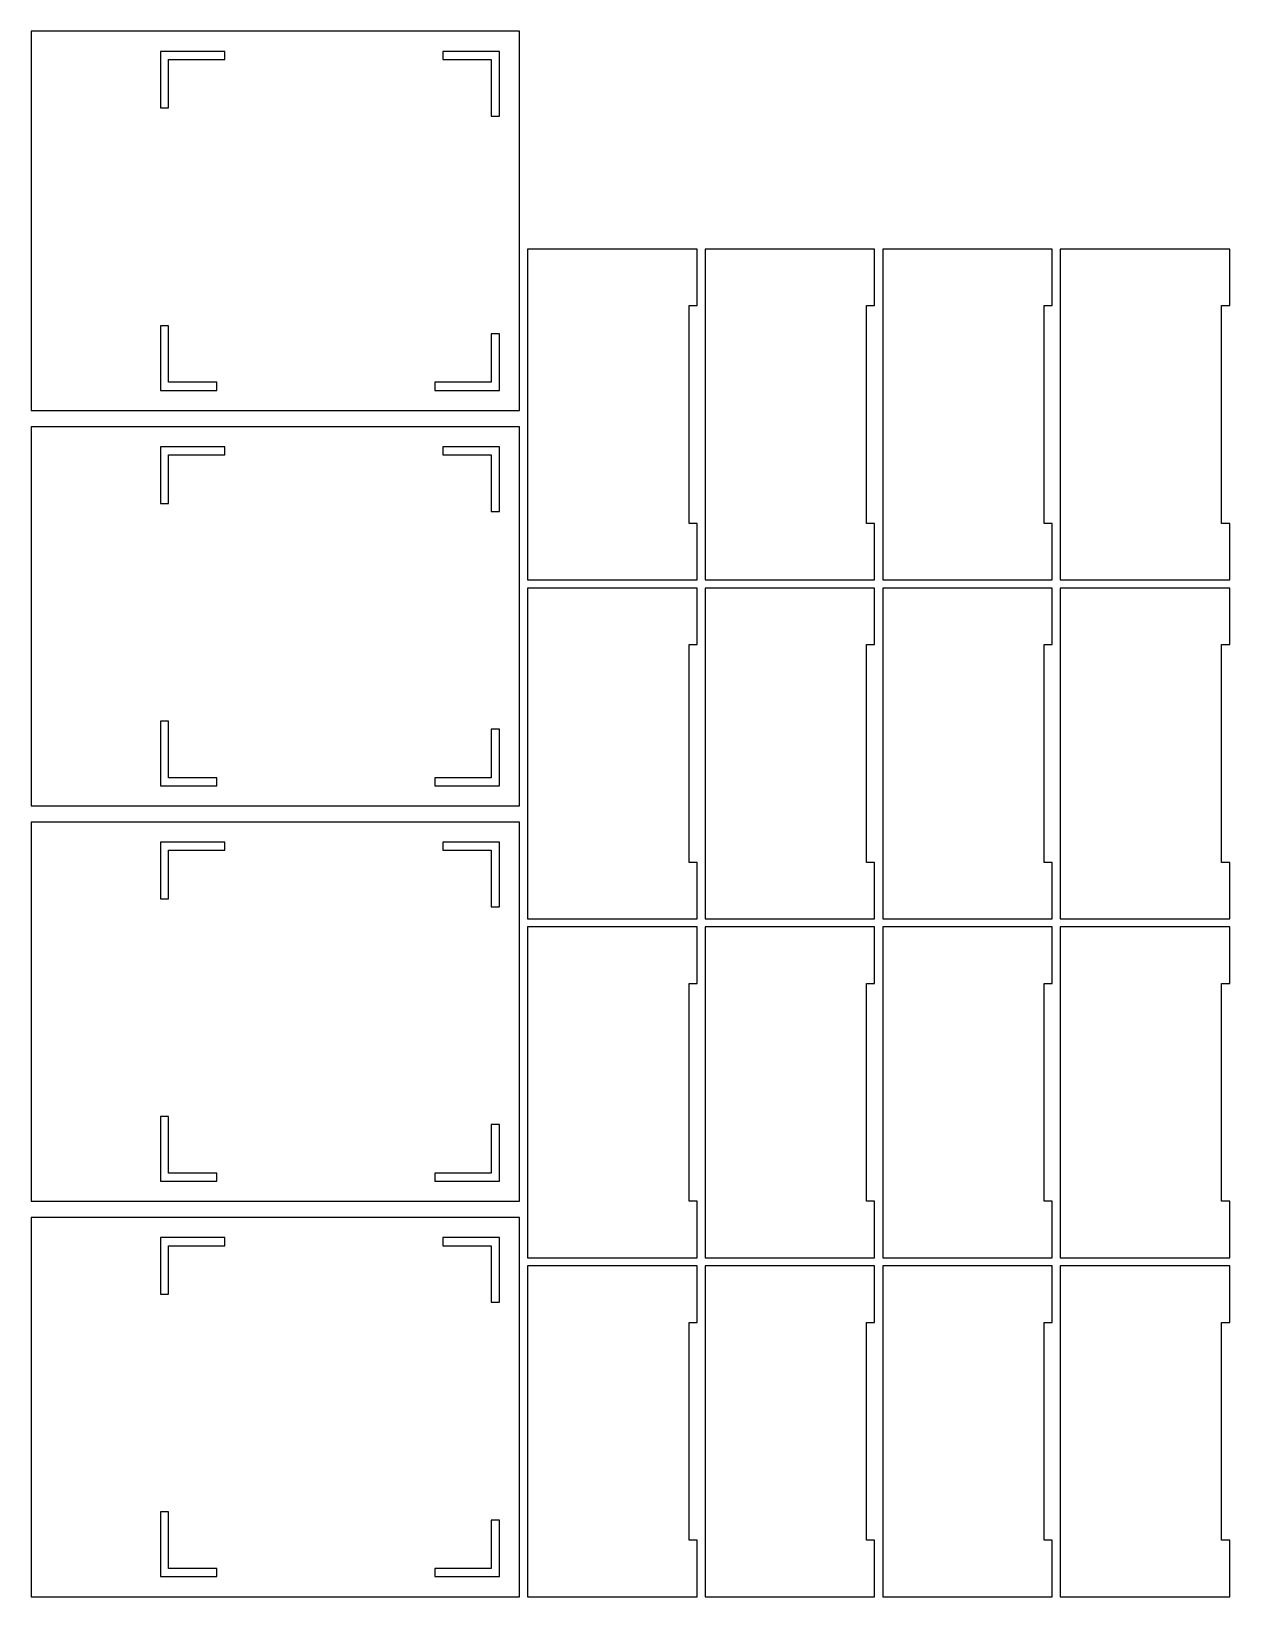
# Model space of a CAD drawing. Header units: millimetres. Extents: x 0 to 297, y 0 to 388.
import ezdxf

# ---------------------------------------------------------------- set-up
doc = ezdxf.new("R2010")
doc.units = ezdxf.units.MM
doc.layers.add('CUT', color=7, linetype='CONTINUOUS')

msp = doc.modelspace()

# ---------------------------------------------------------------- linework, layer by layer
at = {"layer": 'CUT'}
for points in [[(0, 294), (121, 294), (121, 388), (0, 388)], [(34, 369), (34, 381), (48, 381), (48, 383), (32, 383), (32, 369)], [(116, 383), (102, 383), (102, 381), (114, 381), (114, 367), (116, 367)], [(165, 252), (165, 266), (163, 266), (163, 320), (165, 320), (165, 334), (123, 334), (123, 252)], [(209, 252), (209, 266), (207, 266), (207, 320), (209, 320), (209, 334), (167, 334), (167, 252)], [(253, 252), (253, 266), (251, 266), (251, 320), (253, 320), (253, 334), (211, 334), (211, 252)], [(297, 252), (297, 266), (295, 266), (295, 320), (297, 320), (297, 334), (255, 334), (255, 252)], [(32, 299), (46, 299), (46, 301), (34, 301), (34, 315), (32, 315)], [(114, 301), (100, 301), (100, 299), (116, 299), (116, 313), (114, 313)], [(0, 196), (121, 196), (121, 290), (0, 290)], [(34, 271), (34, 283), (48, 283), (48, 285), (32, 285), (32, 271)], [(116, 285), (102, 285), (102, 283), (114, 283), (114, 269), (116, 269)], [(165, 168), (165, 182), (163, 182), (163, 236), (165, 236), (165, 250), (123, 250), (123, 168)], [(209, 168), (209, 182), (207, 182), (207, 236), (209, 236), (209, 250), (167, 250), (167, 168)], [(253, 168), (253, 182), (251, 182), (251, 236), (253, 236), (253, 250), (211, 250), (211, 168)], [(297, 168), (297, 182), (295, 182), (295, 236), (297, 236), (297, 250), (255, 250), (255, 168)], [(32, 201), (46, 201), (46, 203), (34, 203), (34, 217), (32, 217)], [(114, 203), (100, 203), (100, 201), (116, 201), (116, 215), (114, 215)], [(0, 98), (121, 98), (121, 192), (0, 192)], [(34, 173), (34, 185), (48, 185), (48, 187), (32, 187), (32, 173)], [(116, 187), (102, 187), (102, 185), (114, 185), (114, 171), (116, 171)], [(165, 84), (165, 98), (163, 98), (163, 152), (165, 152), (165, 166), (123, 166), (123, 84)], [(209, 84), (209, 98), (207, 98), (207, 152), (209, 152), (209, 166), (167, 166), (167, 84)], [(253, 84), (253, 98), (251, 98), (251, 152), (253, 152), (253, 166), (211, 166), (211, 84)], [(297, 84), (297, 98), (295, 98), (295, 152), (297, 152), (297, 166), (255, 166), (255, 84)], [(32, 103), (46, 103), (46, 105), (34, 105), (34, 119), (32, 119)], [(114, 105), (100, 105), (100, 103), (116, 103), (116, 117), (114, 117)], [(0, 0), (121, 0), (121, 94), (0, 94)], [(34, 75), (34, 87), (48, 87), (48, 89), (32, 89), (32, 75)], [(116, 89), (102, 89), (102, 87), (114, 87), (114, 73), (116, 73)], [(165, 0), (165, 14), (163, 14), (163, 68), (165, 68), (165, 82), (123, 82), (123, 0)], [(209, 0), (209, 14), (207, 14), (207, 68), (209, 68), (209, 82), (167, 82), (167, 0)], [(253, 0), (253, 14), (251, 14), (251, 68), (253, 68), (253, 82), (211, 82), (211, 0)], [(297, 0), (297, 14), (295, 14), (295, 68), (297, 68), (297, 82), (255, 82), (255, 0)], [(32, 5), (46, 5), (46, 7), (34, 7), (34, 21), (32, 21)], [(114, 7), (100, 7), (100, 5), (116, 5), (116, 19), (114, 19)]]:
    msp.add_lwpolyline(points, close=True, dxfattribs=at)

doc.saveas('drawing.dxf')
